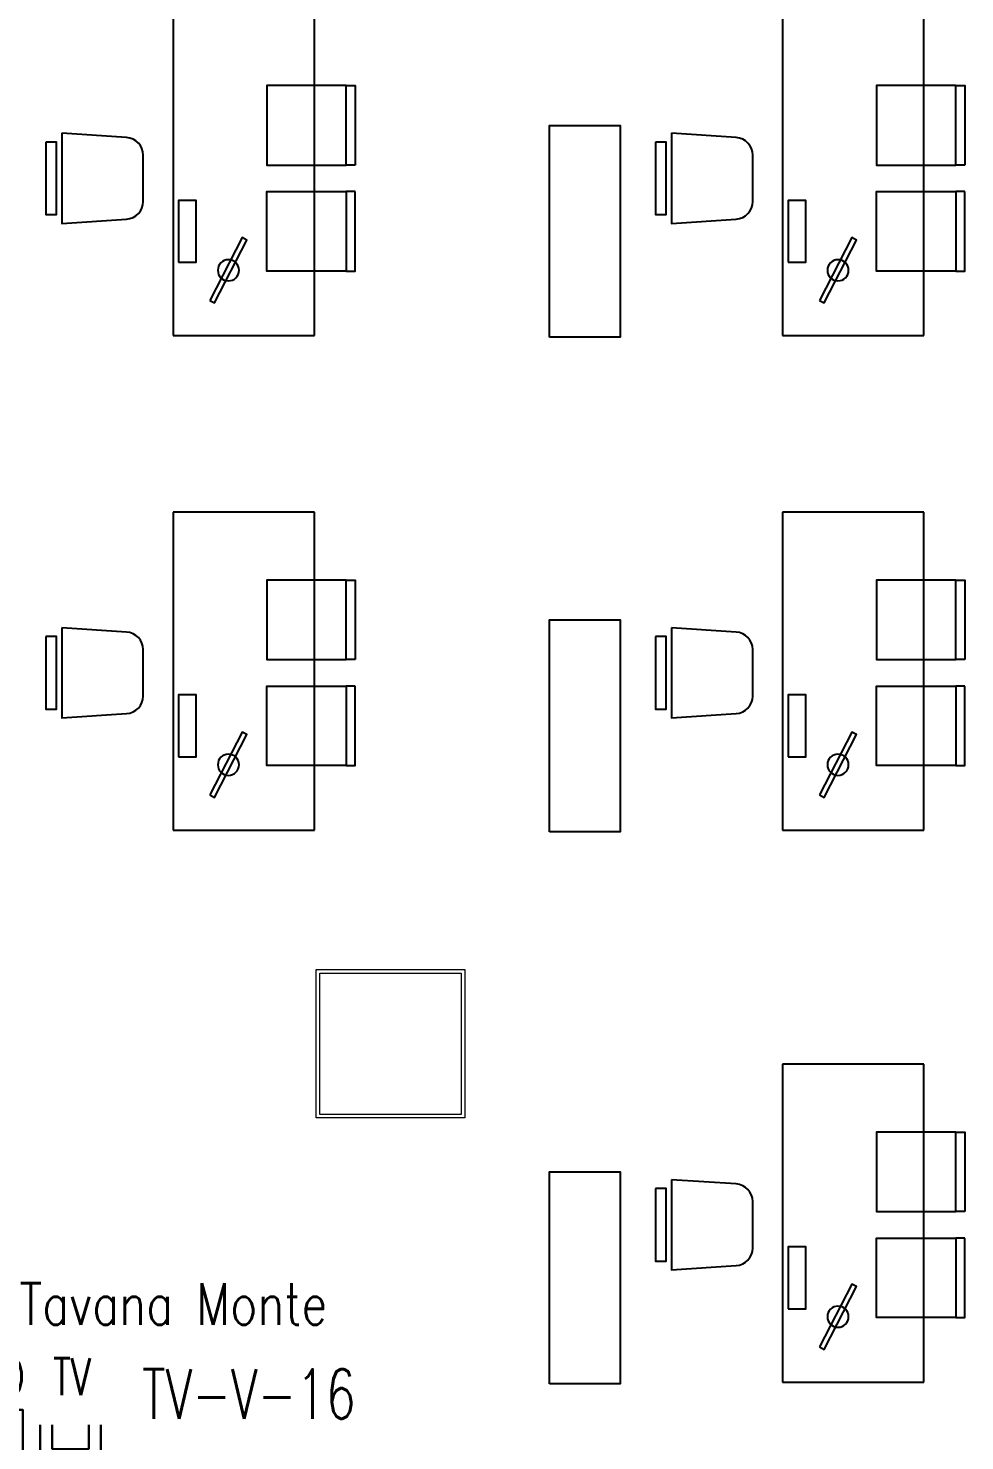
# Model space of a CAD drawing. Extents: x -2365 to 41970, y -230 to 8114.
# Drawn here: x 17436 to 17966, y 828 to 1627 of the extents above; entities that cross this region are included whole.
import ezdxf

# ---------------------------------------------------------------- set-up
doc = ezdxf.new("R2010")
doc.units = 0
doc.header["$LTSCALE"] = 25
doc.layers.get('0').update_dxf_attribs({"color": 9, "lineweight": 9})
for name, color, linetype, lineweight in [('01', 9, 'Continuous', 9), ('05', 9, 'Continuous', 9), ('14', 9, 'Continuous', 9), ('E-DATA LCD EKRAN', 7, 'Continuous', 30), ('E-DATA PRİZİ (RJ45)', 7, 'Continuous', 30), ('E-KABLO', 7, 'Continuous', 30), ('E-YAZI', 7, 'Continuous', 30)]:
    doc.layers.add(name, color=color, linetype=linetype, lineweight=lineweight)
doc.styles.add('E-YAZI', font='txttw.shx')

# ---------------------------------------------------------------- blocks, each defined once
blk = doc.blocks.new('p-kolon-80x80-vw')
at = {"layer": '01'}
blk.add_lwpolyline([(-40, -40), (-40, 40), (40, 40), (40, -40)], close=True, dxfattribs=at)
blk = doc.blocks.new('m-vw-sandalye-02')
at = {"lineweight": -3, "ltscale": 0.5}
for points in [[(-22.5, 0), (-22.5, -5), (22.5, -5), (22.5, 0)], [(-22.5, -5), (22.5, -5), (22.5, -50), (-22.5, -50)]]:
    blk.add_lwpolyline(points, close=True, dxfattribs=at)
blk = doc.blocks.new('m-vw-sandalye')
at = {"lineweight": -3, "ltscale": 0.5}
blk.add_lwpolyline([(-20.5, 0), (20.5, 0), (20.5, -6), (-20.5, -6)], close=True, dxfattribs=at)
blk.add_lwpolyline([(-25.5, -9), (25.5, -9), (23.11, -45.65, -0.395265), (13.13, -55), (-13.13, -55, -0.395265), (-23.11, -45.65)], format="xyb", close=True, dxfattribs=at)
blk = doc.blocks.new('m-vw-çalışma-p-01')
at = {"lineweight": -3, "ltscale": 0.5}
for p, q in [((11.93, 179.03), (91.93, 179.03)), ((11.93, -0.97), (11.93, 179.03)), ((91.93, 179.03), (91.93, -0.97)), ((91.93, -0.97), (11.93, -0.97))]:
    blk.add_line(p, q, dxfattribs=at)
for points in [[(32.8, 159.16), (35.47, 160.53), (53.74, 124.95), (51.08, 123.58)], [(15, 137.5), (25, 137.5), (25, 102.5), (15, 102.5)]]:
    blk.add_lwpolyline(points, close=True, dxfattribs=at)
blk.add_circle((43.27, 142.05), 6, dxfattribs=at)
at = {"lineweight": -3, "ltscale": 0.5, "xscale": -1, "rotation": 270}
blk.add_blockref('m-vw-sandalye-02', (115, 120), dxfattribs=at)
at = {"lineweight": -3, "rotation": 90}
blk.add_blockref('m-vw-sandalye', (-60, 90), dxfattribs=at)
at = {"lineweight": -3, "ltscale": 0.5, "rotation": 270}
blk.add_blockref('m-vw-sandalye-02', (115, 60), dxfattribs=at)
blk = doc.blocks.new('m-çalışma dolap modül')
at = {"lineweight": -3, "ltscale": 0.5}
blk.add_lwpolyline([(0, 40), (120, 40), (120, 0), (0, 0)], close=True, dxfattribs=at)
blk = doc.blocks.new('E-LCD+TV')
at = {"layer": 'E-DATA PRİZİ (RJ45)', "color": 1}
for p, q in [((38.5, 77.5), (38.5, 48)), ((48.3, 77.5), (48.3, 57.8)), ((77.8, 77.5), (77.8, 57.8)), ((87.6, 77.5), (87.6, 48)), ((48.3, 57.8), (77.8, 57.8)), ((38.5, 48), (87.6, 48)), ((63, 48), (63, 0)), ((0, 0), (0, 42))]:
    blk.add_line(p, q, dxfattribs=at)
blk.add_lwpolyline([(-24.6, 89.6), (24.6, 89.6), (24.6, 42), (-24.6, 42)], close=True, dxfattribs=at)
at = {"layer": 'E-DATA PRİZİ (RJ45)', "color": 1, "style": 'E-YAZI'}
blk.add_text('D', height=25.6, dxfattribs=at).set_placement((-8.8, 54.6))
at = {"layer": 'E-YAZI', "color": 1, "style": 'E-YAZI', "width": 0.7}
for s, p in [('LCD', (-27, 101.6)), ('TV', (49, 101.6))]:
    blk.add_text(s, height=30, dxfattribs=at).set_placement(p)

msp = doc.modelspace()

# ---------------------------------------------------------------- linework, layer by layer
at = {"layer": '14'}
msp.add_lwpolyline([(17682.84, 1094.5), (17682.84, 1010.5), (17598.84, 1010.5), (17598.84, 1094.5), (17682.84, 1094.5)], dxfattribs=at)

# ---------------------------------------------------------------- block references
msp.add_blockref('p-kolon-80x80-vw', (17640.84, 1052.5))
at = {"layer": '05', "lineweight": -3, "xscale": -1, "rotation": 180}
for p in [(17505.84, 1632.5), (17850.84, 1632.5), (17505.84, 1352.5), (17850.84, 1352.5), (17850.84, 1039.95)]:
    msp.add_blockref('m-vw-çalışma-p-01', p, dxfattribs=at)
at = {"layer": '05', "lineweight": -3, "rotation": 90}
for p in [(17770.84, 1452.5), (17770.84, 1172.5), (17770.84, 859.95)]:
    msp.add_blockref('m-çalışma dolap modül', p, dxfattribs=at)
at = {"layer": 'E-DATA LCD EKRAN', "color": 1, "xscale": 0.7, "yscale": 0.7, "zscale": 0.7}
msp.add_blockref('E-LCD+TV', (17415.58, 782.39), dxfattribs=at)

# ---------------------------------------------------------------- texts
at = {"layer": 'E-KABLO', "color": 30, "linetype": 'Continuous', "style": 'E-YAZI', "width": 0.7}
msp.add_text('TV-V-16', height=28, dxfattribs=at).set_placement((17500.16, 840.15))
at = {"layer": 'E-YAZI', "color": 3, "style": 'E-YAZI', "width": 0.8}
msp.add_text('h:Asma Tavana Monte', height=23.52, dxfattribs=at).set_placement((17326.8, 893.4))

doc.saveas('drawing.dxf')
